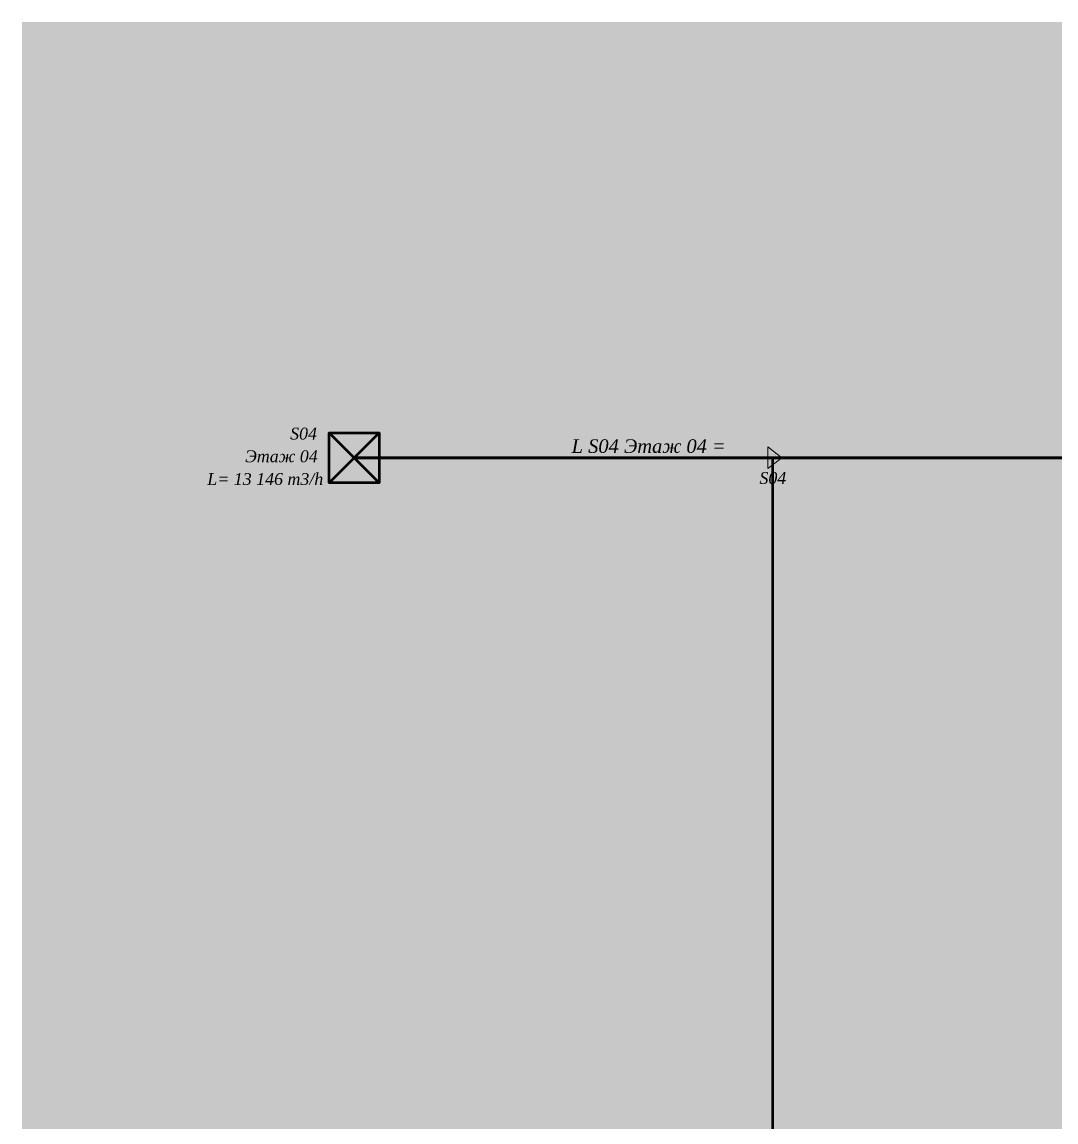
# Model space of a CAD drawing. Header units: inches. Extents: x 2.1 to 38.5, y 13.5 to 49.9.
# Drawn here: x 2.08 to 10.7, y 40.74 to 49.92 of the extents above; entities that cross this region are included whole.
import ezdxf

# ---------------------------------------------------------------- set-up
doc = ezdxf.new("R2010")
doc.units = ezdxf.units.IN
doc.header["$MEASUREMENT"] = 0
doc.layers.add('PDF _Геометрия', color=7, linetype='Continuous')
doc.layers.add('PDF _Текст', color=7, linetype='Continuous')
doc.layers.add('PDF _Сплошная заливка', color=7, linetype='Continuous', true_color=0x00008b)
doc.styles.add('PDF Times New Roman Italic', font='timesi.ttf')

msp = doc.modelspace()

# ---------------------------------------------------------------- hatches: boundary and pattern name
at = {"layer": 'PDF _Сплошная заливка', "transparency": 33554559}
h = msp.add_hatch(color=256, dxfattribs=at)
h.paths.add_polyline_path([(5.0615, 46.0728), (4.6448, 46.4895)], flags=0)
h.paths.add_polyline_path([(5.0615, 46.4895), (4.6448, 46.0728)], flags=0)
h.paths.add_polyline_path([(5.0615, 46.0728), (4.6448, 46.0728), (4.6448, 46.4895), (5.0615, 46.4895)], flags=0)
h = msp.add_hatch(color=256, dxfattribs=at)
h.paths.add_polyline_path([(5.0615, 46.0728), (4.6448, 46.4895)], flags=0)
h.paths.add_polyline_path([(5.0615, 46.4895), (4.6448, 46.0728)], flags=0)
h.paths.add_polyline_path([(5.0615, 46.0728), (4.6448, 46.0728), (4.6448, 46.4895), (5.0615, 46.4895)], flags=0)
h = msp.add_hatch(color=256, dxfattribs=at)
h.paths.add_polyline_path([(5.0615, 46.0728), (4.6448, 46.4895)], flags=0)
h.paths.add_polyline_path([(5.0615, 46.4895), (4.6448, 46.0728)], flags=0)
h.paths.add_polyline_path([(5.0615, 46.0728), (4.6448, 46.0728), (4.6448, 46.4895), (5.0615, 46.4895)], flags=0)
h = msp.add_hatch(color=256, dxfattribs=at)
h.paths.add_polyline_path([(5.0615, 46.0728), (4.6448, 46.4895)], flags=0)
h.paths.add_polyline_path([(5.0615, 46.4895), (4.6448, 46.0728)], flags=0)
h.paths.add_polyline_path([(5.0615, 46.0728), (4.6448, 46.0728), (4.6448, 46.4895), (5.0615, 46.4895)], flags=0)
h = msp.add_hatch(color=256, dxfattribs=at)
h.paths.add_polyline_path([(5.0615, 46.0728), (4.6448, 46.4895)], flags=0)
h.paths.add_polyline_path([(5.0615, 46.4895), (4.6448, 46.0728)], flags=0)
h.paths.add_polyline_path([(5.0615, 46.0728), (4.6448, 46.0728), (4.6448, 46.4895), (5.0615, 46.4895)], flags=0)
h = msp.add_hatch(color=256, dxfattribs=at)
h.paths.add_polyline_path([(5.0615, 46.0728), (4.6448, 46.4895)], flags=0)
h.paths.add_polyline_path([(5.0615, 46.4895), (4.6448, 46.0728)], flags=0)
h.paths.add_polyline_path([(5.0615, 46.0728), (4.6448, 46.0728), (4.6448, 46.4895), (5.0615, 46.4895)], flags=0)
h = msp.add_hatch(color=256, dxfattribs=at)
h.paths.add_polyline_path([(5.0615, 46.0728), (4.6448, 46.4895)], flags=0)
h.paths.add_polyline_path([(5.0615, 46.4895), (4.6448, 46.0728)], flags=0)
h.paths.add_polyline_path([(5.0615, 46.0728), (4.6448, 46.0728), (4.6448, 46.4895), (5.0615, 46.4895)], flags=0)
h = msp.add_hatch(color=256, dxfattribs=at)
h.paths.add_polyline_path([(5.0615, 46.0728), (4.6448, 46.4895)], flags=0)
h.paths.add_polyline_path([(5.0615, 46.4895), (4.6448, 46.0728)], flags=0)
h.paths.add_polyline_path([(5.0615, 46.0728), (4.6448, 46.0728), (4.6448, 46.4895), (5.0615, 46.4895)], flags=0)
h = msp.add_hatch(color=256, dxfattribs=at)
h.paths.add_polyline_path([(5.0615, 46.0728), (4.6448, 46.4895)], flags=0)
h.paths.add_polyline_path([(5.0615, 46.4895), (4.6448, 46.0728)], flags=0)
h.paths.add_polyline_path([(5.0615, 46.0728), (4.6448, 46.0728), (4.6448, 46.4895), (5.0615, 46.4895)], flags=0)
h = msp.add_hatch(color=256, dxfattribs=at)
h.paths.add_polyline_path([(5.0615, 46.0728), (4.6448, 46.4895)], flags=0)
h.paths.add_polyline_path([(5.0615, 46.4895), (4.6448, 46.0728)], flags=0)
h.paths.add_polyline_path([(5.0615, 46.0728), (4.6448, 46.0728), (4.6448, 46.4895), (5.0615, 46.4895)], flags=0)
h = msp.add_hatch(color=256, dxfattribs=at)
h.paths.add_polyline_path([(4.882, 46.2692, 0.099456), (4.8844, 46.2811)], flags=0)
h.paths.add_polyline_path([(4.8752, 46.259, 0.099456), (4.882, 46.2692)], flags=0)
h.paths.add_polyline_path([(4.8651, 46.2523, 0.099456), (4.8752, 46.259)], flags=0)
h.paths.add_polyline_path([(4.8531, 46.2499, 0.099456), (4.8651, 46.2523)], flags=0)
h.paths.add_polyline_path([(4.8412, 46.2523, 0.099456), (4.8531, 46.2499)], flags=0)
h.paths.add_polyline_path([(4.831, 46.259, 0.099456), (4.8412, 46.2523)], flags=0)
h.paths.add_polyline_path([(4.8243, 46.2692, 0.099456), (4.831, 46.259)], flags=0)
h.paths.add_polyline_path([(4.8219, 46.2811, 0.099456), (4.8243, 46.2692)], flags=0)
h.paths.add_polyline_path([(4.8243, 46.2931, 0.099456), (4.8219, 46.2811)], flags=0)
h.paths.add_polyline_path([(4.831, 46.3032, 0.099456), (4.8243, 46.2931)], flags=0)
h.paths.add_polyline_path([(4.8412, 46.31, 0.099456), (4.831, 46.3032)], flags=0)
h.paths.add_polyline_path([(4.8531, 46.3124, 0.099456), (4.8412, 46.31)], flags=0)
h.paths.add_polyline_path([(4.8651, 46.31, 0.099456), (4.8531, 46.3124)], flags=0)
h.paths.add_polyline_path([(4.8752, 46.3032, 0.099456), (4.8651, 46.31)], flags=0)
h.paths.add_polyline_path([(4.882, 46.2931, 0.099456), (4.8752, 46.3032)], flags=0)
h.paths.add_polyline_path([(4.8844, 46.2811, 0.099456), (4.882, 46.2931)], flags=0)
h = msp.add_hatch(color=256, dxfattribs=at)
h.paths.add_polyline_path([(4.882, 46.2692, 0.099456), (4.8844, 46.2811)], flags=0)
h.paths.add_polyline_path([(4.8752, 46.259, 0.099456), (4.882, 46.2692)], flags=0)
h.paths.add_polyline_path([(4.8651, 46.2523, 0.099456), (4.8752, 46.259)], flags=0)
h.paths.add_polyline_path([(4.8531, 46.2499, 0.099456), (4.8651, 46.2523)], flags=0)
h.paths.add_polyline_path([(4.8412, 46.2523, 0.099456), (4.8531, 46.2499)], flags=0)
h.paths.add_polyline_path([(4.831, 46.259, 0.099456), (4.8412, 46.2523)], flags=0)
h.paths.add_polyline_path([(4.8243, 46.2692, 0.099456), (4.831, 46.259)], flags=0)
h.paths.add_polyline_path([(4.8219, 46.2811, 0.099456), (4.8243, 46.2692)], flags=0)
h.paths.add_polyline_path([(4.8243, 46.2931, 0.099456), (4.8219, 46.2811)], flags=0)
h.paths.add_polyline_path([(4.831, 46.3032, 0.099456), (4.8243, 46.2931)], flags=0)
h.paths.add_polyline_path([(4.8412, 46.31, 0.099456), (4.831, 46.3032)], flags=0)
h.paths.add_polyline_path([(4.8531, 46.3124, 0.099456), (4.8412, 46.31)], flags=0)
h.paths.add_polyline_path([(4.8651, 46.31, 0.099456), (4.8531, 46.3124)], flags=0)
h.paths.add_polyline_path([(4.8752, 46.3032, 0.099456), (4.8651, 46.31)], flags=0)
h.paths.add_polyline_path([(4.882, 46.2931, 0.099456), (4.8752, 46.3032)], flags=0)
h.paths.add_polyline_path([(4.8844, 46.2811, 0.099456), (4.882, 46.2931)], flags=0)
h = msp.add_hatch(color=256, dxfattribs=at)
h.paths.add_polyline_path([(4.882, 46.2692, 0.099456), (4.8844, 46.2811)], flags=0)
h.paths.add_polyline_path([(4.8752, 46.259, 0.099456), (4.882, 46.2692)], flags=0)
h.paths.add_polyline_path([(4.8651, 46.2523, 0.099456), (4.8752, 46.259)], flags=0)
h.paths.add_polyline_path([(4.8531, 46.2499, 0.099456), (4.8651, 46.2523)], flags=0)
h.paths.add_polyline_path([(4.8412, 46.2523, 0.099456), (4.8531, 46.2499)], flags=0)
h.paths.add_polyline_path([(4.831, 46.259, 0.099456), (4.8412, 46.2523)], flags=0)
h.paths.add_polyline_path([(4.8243, 46.2692, 0.099456), (4.831, 46.259)], flags=0)
h.paths.add_polyline_path([(4.8219, 46.2811, 0.099456), (4.8243, 46.2692)], flags=0)
h.paths.add_polyline_path([(4.8243, 46.2931, 0.099456), (4.8219, 46.2811)], flags=0)
h.paths.add_polyline_path([(4.831, 46.3032, 0.099456), (4.8243, 46.2931)], flags=0)
h.paths.add_polyline_path([(4.8412, 46.31, 0.099456), (4.831, 46.3032)], flags=0)
h.paths.add_polyline_path([(4.8531, 46.3124, 0.099456), (4.8412, 46.31)], flags=0)
h.paths.add_polyline_path([(4.8651, 46.31, 0.099456), (4.8531, 46.3124)], flags=0)
h.paths.add_polyline_path([(4.8752, 46.3032, 0.099456), (4.8651, 46.31)], flags=0)
h.paths.add_polyline_path([(4.882, 46.2931, 0.099456), (4.8752, 46.3032)], flags=0)
h.paths.add_polyline_path([(4.8844, 46.2811, 0.099456), (4.882, 46.2931)], flags=0)
h = msp.add_hatch(color=256, dxfattribs=at)
h.paths.add_polyline_path([(4.882, 46.2692, 0.099456), (4.8844, 46.2811)], flags=0)
h.paths.add_polyline_path([(4.8752, 46.259, 0.099456), (4.882, 46.2692)], flags=0)
h.paths.add_polyline_path([(4.8651, 46.2523, 0.099456), (4.8752, 46.259)], flags=0)
h.paths.add_polyline_path([(4.8531, 46.2499, 0.099456), (4.8651, 46.2523)], flags=0)
h.paths.add_polyline_path([(4.8412, 46.2523, 0.099456), (4.8531, 46.2499)], flags=0)
h.paths.add_polyline_path([(4.831, 46.259, 0.099456), (4.8412, 46.2523)], flags=0)
h.paths.add_polyline_path([(4.8243, 46.2692, 0.099456), (4.831, 46.259)], flags=0)
h.paths.add_polyline_path([(4.8219, 46.2811, 0.099456), (4.8243, 46.2692)], flags=0)
h.paths.add_polyline_path([(4.8243, 46.2931, 0.099456), (4.8219, 46.2811)], flags=0)
h.paths.add_polyline_path([(4.831, 46.3032, 0.099456), (4.8243, 46.2931)], flags=0)
h.paths.add_polyline_path([(4.8412, 46.31, 0.099456), (4.831, 46.3032)], flags=0)
h.paths.add_polyline_path([(4.8531, 46.3124, 0.099456), (4.8412, 46.31)], flags=0)
h.paths.add_polyline_path([(4.8651, 46.31, 0.099456), (4.8531, 46.3124)], flags=0)
h.paths.add_polyline_path([(4.8752, 46.3032, 0.099456), (4.8651, 46.31)], flags=0)
h.paths.add_polyline_path([(4.882, 46.2931, 0.099456), (4.8752, 46.3032)], flags=0)
h.paths.add_polyline_path([(4.8844, 46.2811, 0.099456), (4.882, 46.2931)], flags=0)
h = msp.add_hatch(color=256, dxfattribs=at)
h.paths.add_polyline_path([(4.882, 46.2692, 0.099456), (4.8844, 46.2811)], flags=0)
h.paths.add_polyline_path([(4.8752, 46.259, 0.099456), (4.882, 46.2692)], flags=0)
h.paths.add_polyline_path([(4.8651, 46.2523, 0.099456), (4.8752, 46.259)], flags=0)
h.paths.add_polyline_path([(4.8531, 46.2499, 0.099456), (4.8651, 46.2523)], flags=0)
h.paths.add_polyline_path([(4.8412, 46.2523, 0.099456), (4.8531, 46.2499)], flags=0)
h.paths.add_polyline_path([(4.831, 46.259, 0.099456), (4.8412, 46.2523)], flags=0)
h.paths.add_polyline_path([(4.8243, 46.2692, 0.099456), (4.831, 46.259)], flags=0)
h.paths.add_polyline_path([(4.8219, 46.2811, 0.099456), (4.8243, 46.2692)], flags=0)
h.paths.add_polyline_path([(4.8243, 46.2931, 0.099456), (4.8219, 46.2811)], flags=0)
h.paths.add_polyline_path([(4.831, 46.3032, 0.099456), (4.8243, 46.2931)], flags=0)
h.paths.add_polyline_path([(4.8412, 46.31, 0.099456), (4.831, 46.3032)], flags=0)
h.paths.add_polyline_path([(4.8531, 46.3124, 0.099456), (4.8412, 46.31)], flags=0)
h.paths.add_polyline_path([(4.8651, 46.31, 0.099456), (4.8531, 46.3124)], flags=0)
h.paths.add_polyline_path([(4.8752, 46.3032, 0.099456), (4.8651, 46.31)], flags=0)
h.paths.add_polyline_path([(4.882, 46.2931, 0.099456), (4.8752, 46.3032)], flags=0)
h.paths.add_polyline_path([(4.8844, 46.2811, 0.099456), (4.882, 46.2931)], flags=0)
h = msp.add_hatch(color=256, dxfattribs=at)
h.paths.add_polyline_path([(4.882, 46.2692, 0.099456), (4.8844, 46.2811)], flags=0)
h.paths.add_polyline_path([(4.8752, 46.259, 0.099456), (4.882, 46.2692)], flags=0)
h.paths.add_polyline_path([(4.8651, 46.2523, 0.099456), (4.8752, 46.259)], flags=0)
h.paths.add_polyline_path([(4.8531, 46.2499, 0.099456), (4.8651, 46.2523)], flags=0)
h.paths.add_polyline_path([(4.8412, 46.2523, 0.099456), (4.8531, 46.2499)], flags=0)
h.paths.add_polyline_path([(4.831, 46.259, 0.099456), (4.8412, 46.2523)], flags=0)
h.paths.add_polyline_path([(4.8243, 46.2692, 0.099456), (4.831, 46.259)], flags=0)
h.paths.add_polyline_path([(4.8219, 46.2811, 0.099456), (4.8243, 46.2692)], flags=0)
h.paths.add_polyline_path([(4.8243, 46.2931, 0.099456), (4.8219, 46.2811)], flags=0)
h.paths.add_polyline_path([(4.831, 46.3032, 0.099456), (4.8243, 46.2931)], flags=0)
h.paths.add_polyline_path([(4.8412, 46.31, 0.099456), (4.831, 46.3032)], flags=0)
h.paths.add_polyline_path([(4.8531, 46.3124, 0.099456), (4.8412, 46.31)], flags=0)
h.paths.add_polyline_path([(4.8651, 46.31, 0.099456), (4.8531, 46.3124)], flags=0)
h.paths.add_polyline_path([(4.8752, 46.3032, 0.099456), (4.8651, 46.31)], flags=0)
h.paths.add_polyline_path([(4.882, 46.2931, 0.099456), (4.8752, 46.3032)], flags=0)
h.paths.add_polyline_path([(4.8844, 46.2811, 0.099456), (4.882, 46.2931)], flags=0)
h = msp.add_hatch(color=256, dxfattribs=at)
h.paths.add_polyline_path([(4.882, 46.2692, 0.099456), (4.8844, 46.2811)], flags=0)
h.paths.add_polyline_path([(4.8752, 46.259, 0.099456), (4.882, 46.2692)], flags=0)
h.paths.add_polyline_path([(4.8651, 46.2523, 0.099456), (4.8752, 46.259)], flags=0)
h.paths.add_polyline_path([(4.8531, 46.2499, 0.099456), (4.8651, 46.2523)], flags=0)
h.paths.add_polyline_path([(4.8412, 46.2523, 0.099456), (4.8531, 46.2499)], flags=0)
h.paths.add_polyline_path([(4.831, 46.259, 0.099456), (4.8412, 46.2523)], flags=0)
h.paths.add_polyline_path([(4.8243, 46.2692, 0.099456), (4.831, 46.259)], flags=0)
h.paths.add_polyline_path([(4.8219, 46.2811, 0.099456), (4.8243, 46.2692)], flags=0)
h.paths.add_polyline_path([(4.8243, 46.2931, 0.099456), (4.8219, 46.2811)], flags=0)
h.paths.add_polyline_path([(4.831, 46.3032, 0.099456), (4.8243, 46.2931)], flags=0)
h.paths.add_polyline_path([(4.8412, 46.31, 0.099456), (4.831, 46.3032)], flags=0)
h.paths.add_polyline_path([(4.8531, 46.3124, 0.099456), (4.8412, 46.31)], flags=0)
h.paths.add_polyline_path([(4.8651, 46.31, 0.099456), (4.8531, 46.3124)], flags=0)
h.paths.add_polyline_path([(4.8752, 46.3032, 0.099456), (4.8651, 46.31)], flags=0)
h.paths.add_polyline_path([(4.882, 46.2931, 0.099456), (4.8752, 46.3032)], flags=0)
h.paths.add_polyline_path([(4.8844, 46.2811, 0.099456), (4.882, 46.2931)], flags=0)
h = msp.add_hatch(color=256, dxfattribs=at)
h.paths.add_polyline_path([(4.882, 46.2692, 0.099456), (4.8844, 46.2811)], flags=0)
h.paths.add_polyline_path([(4.8752, 46.259, 0.099456), (4.882, 46.2692)], flags=0)
h.paths.add_polyline_path([(4.8651, 46.2523, 0.099456), (4.8752, 46.259)], flags=0)
h.paths.add_polyline_path([(4.8531, 46.2499, 0.099456), (4.8651, 46.2523)], flags=0)
h.paths.add_polyline_path([(4.8412, 46.2523, 0.099456), (4.8531, 46.2499)], flags=0)
h.paths.add_polyline_path([(4.831, 46.259, 0.099456), (4.8412, 46.2523)], flags=0)
h.paths.add_polyline_path([(4.8243, 46.2692, 0.099456), (4.831, 46.259)], flags=0)
h.paths.add_polyline_path([(4.8219, 46.2811, 0.099456), (4.8243, 46.2692)], flags=0)
h.paths.add_polyline_path([(4.8243, 46.2931, 0.099456), (4.8219, 46.2811)], flags=0)
h.paths.add_polyline_path([(4.831, 46.3032, 0.099456), (4.8243, 46.2931)], flags=0)
h.paths.add_polyline_path([(4.8412, 46.31, 0.099456), (4.831, 46.3032)], flags=0)
h.paths.add_polyline_path([(4.8531, 46.3124, 0.099456), (4.8412, 46.31)], flags=0)
h.paths.add_polyline_path([(4.8651, 46.31, 0.099456), (4.8531, 46.3124)], flags=0)
h.paths.add_polyline_path([(4.8752, 46.3032, 0.099456), (4.8651, 46.31)], flags=0)
h.paths.add_polyline_path([(4.882, 46.2931, 0.099456), (4.8752, 46.3032)], flags=0)
h.paths.add_polyline_path([(4.8844, 46.2811, 0.099456), (4.882, 46.2931)], flags=0)
h = msp.add_hatch(color=256, dxfattribs=at)
h.paths.add_polyline_path([(4.882, 46.2692, 0.099456), (4.8844, 46.2811)], flags=0)
h.paths.add_polyline_path([(4.8752, 46.259, 0.099456), (4.882, 46.2692)], flags=0)
h.paths.add_polyline_path([(4.8651, 46.2523, 0.099456), (4.8752, 46.259)], flags=0)
h.paths.add_polyline_path([(4.8531, 46.2499, 0.099456), (4.8651, 46.2523)], flags=0)
h.paths.add_polyline_path([(4.8412, 46.2523, 0.099456), (4.8531, 46.2499)], flags=0)
h.paths.add_polyline_path([(4.831, 46.259, 0.099456), (4.8412, 46.2523)], flags=0)
h.paths.add_polyline_path([(4.8243, 46.2692, 0.099456), (4.831, 46.259)], flags=0)
h.paths.add_polyline_path([(4.8219, 46.2811, 0.099456), (4.8243, 46.2692)], flags=0)
h.paths.add_polyline_path([(4.8243, 46.2931, 0.099456), (4.8219, 46.2811)], flags=0)
h.paths.add_polyline_path([(4.831, 46.3032, 0.099456), (4.8243, 46.2931)], flags=0)
h.paths.add_polyline_path([(4.8412, 46.31, 0.099456), (4.831, 46.3032)], flags=0)
h.paths.add_polyline_path([(4.8531, 46.3124, 0.099456), (4.8412, 46.31)], flags=0)
h.paths.add_polyline_path([(4.8651, 46.31, 0.099456), (4.8531, 46.3124)], flags=0)
h.paths.add_polyline_path([(4.8752, 46.3032, 0.099456), (4.8651, 46.31)], flags=0)
h.paths.add_polyline_path([(4.882, 46.2931, 0.099456), (4.8752, 46.3032)], flags=0)
h.paths.add_polyline_path([(4.8844, 46.2811, 0.099456), (4.882, 46.2931)], flags=0)
h = msp.add_hatch(color=256, dxfattribs=at)
h.paths.add_polyline_path([(4.882, 46.2692, 0.099456), (4.8844, 46.2811)], flags=0)
h.paths.add_polyline_path([(4.8752, 46.259, 0.099456), (4.882, 46.2692)], flags=0)
h.paths.add_polyline_path([(4.8651, 46.2523, 0.099456), (4.8752, 46.259)], flags=0)
h.paths.add_polyline_path([(4.8531, 46.2499, 0.099456), (4.8651, 46.2523)], flags=0)
h.paths.add_polyline_path([(4.8412, 46.2523, 0.099456), (4.8531, 46.2499)], flags=0)
h.paths.add_polyline_path([(4.831, 46.259, 0.099456), (4.8412, 46.2523)], flags=0)
h.paths.add_polyline_path([(4.8243, 46.2692, 0.099456), (4.831, 46.259)], flags=0)
h.paths.add_polyline_path([(4.8219, 46.2811, 0.099456), (4.8243, 46.2692)], flags=0)
h.paths.add_polyline_path([(4.8243, 46.2931, 0.099456), (4.8219, 46.2811)], flags=0)
h.paths.add_polyline_path([(4.831, 46.3032, 0.099456), (4.8243, 46.2931)], flags=0)
h.paths.add_polyline_path([(4.8412, 46.31, 0.099456), (4.831, 46.3032)], flags=0)
h.paths.add_polyline_path([(4.8531, 46.3124, 0.099456), (4.8412, 46.31)], flags=0)
h.paths.add_polyline_path([(4.8651, 46.31, 0.099456), (4.8531, 46.3124)], flags=0)
h.paths.add_polyline_path([(4.8752, 46.3032, 0.099456), (4.8651, 46.31)], flags=0)
h.paths.add_polyline_path([(4.882, 46.2931, 0.099456), (4.8752, 46.3032)], flags=0)
h.paths.add_polyline_path([(4.8844, 46.2811, 0.099456), (4.882, 46.2931)], flags=0)
h = msp.add_hatch(color=256, dxfattribs=at)
h.paths.add_polyline_path([(8.37, 46.2692, 0.099456), (8.3724, 46.2811)], flags=0)
h.paths.add_polyline_path([(8.3632, 46.259, 0.099456), (8.37, 46.2692)], flags=0)
h.paths.add_polyline_path([(8.3531, 46.2523, 0.099456), (8.3632, 46.259)], flags=0)
h.paths.add_polyline_path([(8.3411, 46.2499, 0.099456), (8.3531, 46.2523)], flags=0)
h.paths.add_polyline_path([(8.3292, 46.2523, 0.099456), (8.3411, 46.2499)], flags=0)
h.paths.add_polyline_path([(8.319, 46.259, 0.099456), (8.3292, 46.2523)], flags=0)
h.paths.add_polyline_path([(8.3123, 46.2692, 0.099456), (8.319, 46.259)], flags=0)
h.paths.add_polyline_path([(8.3099, 46.2811, 0.099456), (8.3123, 46.2692)], flags=0)
h.paths.add_polyline_path([(8.3123, 46.2931, 0.099456), (8.3099, 46.2811)], flags=0)
h.paths.add_polyline_path([(8.319, 46.3032, 0.099456), (8.3123, 46.2931)], flags=0)
h.paths.add_polyline_path([(8.3292, 46.31, 0.099456), (8.319, 46.3032)], flags=0)
h.paths.add_polyline_path([(8.3411, 46.3124, 0.099456), (8.3292, 46.31)], flags=0)
h.paths.add_polyline_path([(8.3531, 46.31, 0.099456), (8.3411, 46.3124)], flags=0)
h.paths.add_polyline_path([(8.3632, 46.3032, 0.099456), (8.3531, 46.31)], flags=0)
h.paths.add_polyline_path([(8.37, 46.2931, 0.099456), (8.3632, 46.3032)], flags=0)
h.paths.add_polyline_path([(8.3724, 46.2811, 0.099456), (8.37, 46.2931)], flags=0)
h = msp.add_hatch(color=256, dxfattribs=at)
h.paths.add_polyline_path([(8.37, 46.2692, 0.099456), (8.3724, 46.2811)], flags=0)
h.paths.add_polyline_path([(8.3632, 46.259, 0.099456), (8.37, 46.2692)], flags=0)
h.paths.add_polyline_path([(8.3531, 46.2523, 0.099456), (8.3632, 46.259)], flags=0)
h.paths.add_polyline_path([(8.3411, 46.2499, 0.099456), (8.3531, 46.2523)], flags=0)
h.paths.add_polyline_path([(8.3292, 46.2523, 0.099456), (8.3411, 46.2499)], flags=0)
h.paths.add_polyline_path([(8.319, 46.259, 0.099456), (8.3292, 46.2523)], flags=0)
h.paths.add_polyline_path([(8.3123, 46.2692, 0.099456), (8.319, 46.259)], flags=0)
h.paths.add_polyline_path([(8.3099, 46.2811, 0.099456), (8.3123, 46.2692)], flags=0)
h.paths.add_polyline_path([(8.3123, 46.2931, 0.099456), (8.3099, 46.2811)], flags=0)
h.paths.add_polyline_path([(8.319, 46.3032, 0.099456), (8.3123, 46.2931)], flags=0)
h.paths.add_polyline_path([(8.3292, 46.31, 0.099456), (8.319, 46.3032)], flags=0)
h.paths.add_polyline_path([(8.3411, 46.3124, 0.099456), (8.3292, 46.31)], flags=0)
h.paths.add_polyline_path([(8.3531, 46.31, 0.099456), (8.3411, 46.3124)], flags=0)
h.paths.add_polyline_path([(8.3632, 46.3032, 0.099456), (8.3531, 46.31)], flags=0)
h.paths.add_polyline_path([(8.37, 46.2931, 0.099456), (8.3632, 46.3032)], flags=0)
h.paths.add_polyline_path([(8.3724, 46.2811, 0.099456), (8.37, 46.2931)], flags=0)
h = msp.add_hatch(color=256, dxfattribs=at)
h.paths.add_polyline_path([(8.37, 46.2692, 0.099456), (8.3724, 46.2811)], flags=0)
h.paths.add_polyline_path([(8.3632, 46.259, 0.099456), (8.37, 46.2692)], flags=0)
h.paths.add_polyline_path([(8.3531, 46.2523, 0.099456), (8.3632, 46.259)], flags=0)
h.paths.add_polyline_path([(8.3411, 46.2499, 0.099456), (8.3531, 46.2523)], flags=0)
h.paths.add_polyline_path([(8.3292, 46.2523, 0.099456), (8.3411, 46.2499)], flags=0)
h.paths.add_polyline_path([(8.319, 46.259, 0.099456), (8.3292, 46.2523)], flags=0)
h.paths.add_polyline_path([(8.3123, 46.2692, 0.099456), (8.319, 46.259)], flags=0)
h.paths.add_polyline_path([(8.3099, 46.2811, 0.099456), (8.3123, 46.2692)], flags=0)
h.paths.add_polyline_path([(8.3123, 46.2931, 0.099456), (8.3099, 46.2811)], flags=0)
h.paths.add_polyline_path([(8.319, 46.3032, 0.099456), (8.3123, 46.2931)], flags=0)
h.paths.add_polyline_path([(8.3292, 46.31, 0.099456), (8.319, 46.3032)], flags=0)
h.paths.add_polyline_path([(8.3411, 46.3124, 0.099456), (8.3292, 46.31)], flags=0)
h.paths.add_polyline_path([(8.3531, 46.31, 0.099456), (8.3411, 46.3124)], flags=0)
h.paths.add_polyline_path([(8.3632, 46.3032, 0.099456), (8.3531, 46.31)], flags=0)
h.paths.add_polyline_path([(8.37, 46.2931, 0.099456), (8.3632, 46.3032)], flags=0)
h.paths.add_polyline_path([(8.3724, 46.2811, 0.099456), (8.37, 46.2931)], flags=0)
h = msp.add_hatch(color=256, dxfattribs=at)
h.paths.add_polyline_path([(8.37, 46.2692, 0.099456), (8.3724, 46.2811)], flags=0)
h.paths.add_polyline_path([(8.3632, 46.259, 0.099456), (8.37, 46.2692)], flags=0)
h.paths.add_polyline_path([(8.3531, 46.2523, 0.099456), (8.3632, 46.259)], flags=0)
h.paths.add_polyline_path([(8.3411, 46.2499, 0.099456), (8.3531, 46.2523)], flags=0)
h.paths.add_polyline_path([(8.3292, 46.2523, 0.099456), (8.3411, 46.2499)], flags=0)
h.paths.add_polyline_path([(8.319, 46.259, 0.099456), (8.3292, 46.2523)], flags=0)
h.paths.add_polyline_path([(8.3123, 46.2692, 0.099456), (8.319, 46.259)], flags=0)
h.paths.add_polyline_path([(8.3099, 46.2811, 0.099456), (8.3123, 46.2692)], flags=0)
h.paths.add_polyline_path([(8.3123, 46.2931, 0.099456), (8.3099, 46.2811)], flags=0)
h.paths.add_polyline_path([(8.319, 46.3032, 0.099456), (8.3123, 46.2931)], flags=0)
h.paths.add_polyline_path([(8.3292, 46.31, 0.099456), (8.319, 46.3032)], flags=0)
h.paths.add_polyline_path([(8.3411, 46.3124, 0.099456), (8.3292, 46.31)], flags=0)
h.paths.add_polyline_path([(8.3531, 46.31, 0.099456), (8.3411, 46.3124)], flags=0)
h.paths.add_polyline_path([(8.3632, 46.3032, 0.099456), (8.3531, 46.31)], flags=0)
h.paths.add_polyline_path([(8.37, 46.2931, 0.099456), (8.3632, 46.3032)], flags=0)
h.paths.add_polyline_path([(8.3724, 46.2811, 0.099456), (8.37, 46.2931)], flags=0)
h = msp.add_hatch(color=256, dxfattribs=at)
h.paths.add_polyline_path([(8.37, 46.2692, 0.099456), (8.3724, 46.2811)], flags=0)
h.paths.add_polyline_path([(8.3632, 46.259, 0.099456), (8.37, 46.2692)], flags=0)
h.paths.add_polyline_path([(8.3531, 46.2523, 0.099456), (8.3632, 46.259)], flags=0)
h.paths.add_polyline_path([(8.3411, 46.2499, 0.099456), (8.3531, 46.2523)], flags=0)
h.paths.add_polyline_path([(8.3292, 46.2523, 0.099456), (8.3411, 46.2499)], flags=0)
h.paths.add_polyline_path([(8.319, 46.259, 0.099456), (8.3292, 46.2523)], flags=0)
h.paths.add_polyline_path([(8.3123, 46.2692, 0.099456), (8.319, 46.259)], flags=0)
h.paths.add_polyline_path([(8.3099, 46.2811, 0.099456), (8.3123, 46.2692)], flags=0)
h.paths.add_polyline_path([(8.3123, 46.2931, 0.099456), (8.3099, 46.2811)], flags=0)
h.paths.add_polyline_path([(8.319, 46.3032, 0.099456), (8.3123, 46.2931)], flags=0)
h.paths.add_polyline_path([(8.3292, 46.31, 0.099456), (8.319, 46.3032)], flags=0)
h.paths.add_polyline_path([(8.3411, 46.3124, 0.099456), (8.3292, 46.31)], flags=0)
h.paths.add_polyline_path([(8.3531, 46.31, 0.099456), (8.3411, 46.3124)], flags=0)
h.paths.add_polyline_path([(8.3632, 46.3032, 0.099456), (8.3531, 46.31)], flags=0)
h.paths.add_polyline_path([(8.37, 46.2931, 0.099456), (8.3632, 46.3032)], flags=0)
h.paths.add_polyline_path([(8.3724, 46.2811, 0.099456), (8.37, 46.2931)], flags=0)
h = msp.add_hatch(color=256, dxfattribs=at)
h.paths.add_polyline_path([(8.37, 46.2692, 0.099456), (8.3724, 46.2811)], flags=0)
h.paths.add_polyline_path([(8.3632, 46.259, 0.099456), (8.37, 46.2692)], flags=0)
h.paths.add_polyline_path([(8.3531, 46.2523, 0.099456), (8.3632, 46.259)], flags=0)
h.paths.add_polyline_path([(8.3411, 46.2499, 0.099456), (8.3531, 46.2523)], flags=0)
h.paths.add_polyline_path([(8.3292, 46.2523, 0.099456), (8.3411, 46.2499)], flags=0)
h.paths.add_polyline_path([(8.319, 46.259, 0.099456), (8.3292, 46.2523)], flags=0)
h.paths.add_polyline_path([(8.3123, 46.2692, 0.099456), (8.319, 46.259)], flags=0)
h.paths.add_polyline_path([(8.3099, 46.2811, 0.099456), (8.3123, 46.2692)], flags=0)
h.paths.add_polyline_path([(8.3123, 46.2931, 0.099456), (8.3099, 46.2811)], flags=0)
h.paths.add_polyline_path([(8.319, 46.3032, 0.099456), (8.3123, 46.2931)], flags=0)
h.paths.add_polyline_path([(8.3292, 46.31, 0.099456), (8.319, 46.3032)], flags=0)
h.paths.add_polyline_path([(8.3411, 46.3124, 0.099456), (8.3292, 46.31)], flags=0)
h.paths.add_polyline_path([(8.3531, 46.31, 0.099456), (8.3411, 46.3124)], flags=0)
h.paths.add_polyline_path([(8.3632, 46.3032, 0.099456), (8.3531, 46.31)], flags=0)
h.paths.add_polyline_path([(8.37, 46.2931, 0.099456), (8.3632, 46.3032)], flags=0)
h.paths.add_polyline_path([(8.3724, 46.2811, 0.099456), (8.37, 46.2931)], flags=0)
h = msp.add_hatch(color=256, dxfattribs=at)
h.paths.add_polyline_path([(8.37, 46.2692, 0.099456), (8.3724, 46.2811)], flags=0)
h.paths.add_polyline_path([(8.3632, 46.259, 0.099456), (8.37, 46.2692)], flags=0)
h.paths.add_polyline_path([(8.3531, 46.2523, 0.099456), (8.3632, 46.259)], flags=0)
h.paths.add_polyline_path([(8.3411, 46.2499, 0.099456), (8.3531, 46.2523)], flags=0)
h.paths.add_polyline_path([(8.3292, 46.2523, 0.099456), (8.3411, 46.2499)], flags=0)
h.paths.add_polyline_path([(8.319, 46.259, 0.099456), (8.3292, 46.2523)], flags=0)
h.paths.add_polyline_path([(8.3123, 46.2692, 0.099456), (8.319, 46.259)], flags=0)
h.paths.add_polyline_path([(8.3099, 46.2811, 0.099456), (8.3123, 46.2692)], flags=0)
h.paths.add_polyline_path([(8.3123, 46.2931, 0.099456), (8.3099, 46.2811)], flags=0)
h.paths.add_polyline_path([(8.319, 46.3032, 0.099456), (8.3123, 46.2931)], flags=0)
h.paths.add_polyline_path([(8.3292, 46.31, 0.099456), (8.319, 46.3032)], flags=0)
h.paths.add_polyline_path([(8.3411, 46.3124, 0.099456), (8.3292, 46.31)], flags=0)
h.paths.add_polyline_path([(8.3531, 46.31, 0.099456), (8.3411, 46.3124)], flags=0)
h.paths.add_polyline_path([(8.3632, 46.3032, 0.099456), (8.3531, 46.31)], flags=0)
h.paths.add_polyline_path([(8.37, 46.2931, 0.099456), (8.3632, 46.3032)], flags=0)
h.paths.add_polyline_path([(8.3724, 46.2811, 0.099456), (8.37, 46.2931)], flags=0)
h = msp.add_hatch(color=256, dxfattribs=at)
h.paths.add_polyline_path([(8.37, 46.2692, 0.099456), (8.3724, 46.2811)], flags=0)
h.paths.add_polyline_path([(8.3632, 46.259, 0.099456), (8.37, 46.2692)], flags=0)
h.paths.add_polyline_path([(8.3531, 46.2523, 0.099456), (8.3632, 46.259)], flags=0)
h.paths.add_polyline_path([(8.3411, 46.2499, 0.099456), (8.3531, 46.2523)], flags=0)
h.paths.add_polyline_path([(8.3292, 46.2523, 0.099456), (8.3411, 46.2499)], flags=0)
h.paths.add_polyline_path([(8.319, 46.259, 0.099456), (8.3292, 46.2523)], flags=0)
h.paths.add_polyline_path([(8.3123, 46.2692, 0.099456), (8.319, 46.259)], flags=0)
h.paths.add_polyline_path([(8.3099, 46.2811, 0.099456), (8.3123, 46.2692)], flags=0)
h.paths.add_polyline_path([(8.3123, 46.2931, 0.099456), (8.3099, 46.2811)], flags=0)
h.paths.add_polyline_path([(8.319, 46.3032, 0.099456), (8.3123, 46.2931)], flags=0)
h.paths.add_polyline_path([(8.3292, 46.31, 0.099456), (8.319, 46.3032)], flags=0)
h.paths.add_polyline_path([(8.3411, 46.3124, 0.099456), (8.3292, 46.31)], flags=0)
h.paths.add_polyline_path([(8.3531, 46.31, 0.099456), (8.3411, 46.3124)], flags=0)
h.paths.add_polyline_path([(8.3632, 46.3032, 0.099456), (8.3531, 46.31)], flags=0)
h.paths.add_polyline_path([(8.37, 46.2931, 0.099456), (8.3632, 46.3032)], flags=0)
h.paths.add_polyline_path([(8.3724, 46.2811, 0.099456), (8.37, 46.2931)], flags=0)
h = msp.add_hatch(color=256, dxfattribs=at)
h.paths.add_polyline_path([(8.37, 46.2692, 0.099456), (8.3724, 46.2811)], flags=0)
h.paths.add_polyline_path([(8.3632, 46.259, 0.099456), (8.37, 46.2692)], flags=0)
h.paths.add_polyline_path([(8.3531, 46.2523, 0.099456), (8.3632, 46.259)], flags=0)
h.paths.add_polyline_path([(8.3411, 46.2499, 0.099456), (8.3531, 46.2523)], flags=0)
h.paths.add_polyline_path([(8.3292, 46.2523, 0.099456), (8.3411, 46.2499)], flags=0)
h.paths.add_polyline_path([(8.319, 46.259, 0.099456), (8.3292, 46.2523)], flags=0)
h.paths.add_polyline_path([(8.3123, 46.2692, 0.099456), (8.319, 46.259)], flags=0)
h.paths.add_polyline_path([(8.3099, 46.2811, 0.099456), (8.3123, 46.2692)], flags=0)
h.paths.add_polyline_path([(8.3123, 46.2931, 0.099456), (8.3099, 46.2811)], flags=0)
h.paths.add_polyline_path([(8.319, 46.3032, 0.099456), (8.3123, 46.2931)], flags=0)
h.paths.add_polyline_path([(8.3292, 46.31, 0.099456), (8.319, 46.3032)], flags=0)
h.paths.add_polyline_path([(8.3411, 46.3124, 0.099456), (8.3292, 46.31)], flags=0)
h.paths.add_polyline_path([(8.3531, 46.31, 0.099456), (8.3411, 46.3124)], flags=0)
h.paths.add_polyline_path([(8.3632, 46.3032, 0.099456), (8.3531, 46.31)], flags=0)
h.paths.add_polyline_path([(8.37, 46.2931, 0.099456), (8.3632, 46.3032)], flags=0)
h.paths.add_polyline_path([(8.3724, 46.2811, 0.099456), (8.37, 46.2931)], flags=0)
h = msp.add_hatch(color=256, dxfattribs=at)
h.paths.add_polyline_path([(8.37, 46.2692, 0.099456), (8.3724, 46.2811)], flags=0)
h.paths.add_polyline_path([(8.3632, 46.259, 0.099456), (8.37, 46.2692)], flags=0)
h.paths.add_polyline_path([(8.3531, 46.2523, 0.099456), (8.3632, 46.259)], flags=0)
h.paths.add_polyline_path([(8.3411, 46.2499, 0.099456), (8.3531, 46.2523)], flags=0)
h.paths.add_polyline_path([(8.3292, 46.2523, 0.099456), (8.3411, 46.2499)], flags=0)
h.paths.add_polyline_path([(8.319, 46.259, 0.099456), (8.3292, 46.2523)], flags=0)
h.paths.add_polyline_path([(8.3123, 46.2692, 0.099456), (8.319, 46.259)], flags=0)
h.paths.add_polyline_path([(8.3099, 46.2811, 0.099456), (8.3123, 46.2692)], flags=0)
h.paths.add_polyline_path([(8.3123, 46.2931, 0.099456), (8.3099, 46.2811)], flags=0)
h.paths.add_polyline_path([(8.319, 46.3032, 0.099456), (8.3123, 46.2931)], flags=0)
h.paths.add_polyline_path([(8.3292, 46.31, 0.099456), (8.319, 46.3032)], flags=0)
h.paths.add_polyline_path([(8.3411, 46.3124, 0.099456), (8.3292, 46.31)], flags=0)
h.paths.add_polyline_path([(8.3531, 46.31, 0.099456), (8.3411, 46.3124)], flags=0)
h.paths.add_polyline_path([(8.3632, 46.3032, 0.099456), (8.3531, 46.31)], flags=0)
h.paths.add_polyline_path([(8.37, 46.2931, 0.099456), (8.3632, 46.3032)], flags=0)
h.paths.add_polyline_path([(8.3724, 46.2811, 0.099456), (8.37, 46.2931)], flags=0)
h = msp.add_hatch(color=256, dxfattribs=at)
h.paths.add_polyline_path([(8.37, 46.2692, 0.099456), (8.3724, 46.2811)], flags=0)
h.paths.add_polyline_path([(8.3632, 46.259, 0.099456), (8.37, 46.2692)], flags=0)
h.paths.add_polyline_path([(8.3531, 46.2523, 0.099456), (8.3632, 46.259)], flags=0)
h.paths.add_polyline_path([(8.3411, 46.2499, 0.099456), (8.3531, 46.2523)], flags=0)
h.paths.add_polyline_path([(8.3292, 46.2523, 0.099456), (8.3411, 46.2499)], flags=0)
h.paths.add_polyline_path([(8.319, 46.259, 0.099456), (8.3292, 46.2523)], flags=0)
h.paths.add_polyline_path([(8.3123, 46.2692, 0.099456), (8.319, 46.259)], flags=0)
h.paths.add_polyline_path([(8.3099, 46.2811, 0.099456), (8.3123, 46.2692)], flags=0)
h.paths.add_polyline_path([(8.3123, 46.2931, 0.099456), (8.3099, 46.2811)], flags=0)
h.paths.add_polyline_path([(8.319, 46.3032, 0.099456), (8.3123, 46.2931)], flags=0)
h.paths.add_polyline_path([(8.3292, 46.31, 0.099456), (8.319, 46.3032)], flags=0)
h.paths.add_polyline_path([(8.3411, 46.3124, 0.099456), (8.3292, 46.31)], flags=0)
h.paths.add_polyline_path([(8.3531, 46.31, 0.099456), (8.3411, 46.3124)], flags=0)
h.paths.add_polyline_path([(8.3632, 46.3032, 0.099456), (8.3531, 46.31)], flags=0)
h.paths.add_polyline_path([(8.37, 46.2931, 0.099456), (8.3632, 46.3032)], flags=0)
h.paths.add_polyline_path([(8.3724, 46.2811, 0.099456), (8.37, 46.2931)], flags=0)

# ---------------------------------------------------------------- linework, layer by layer
at = {"layer": 'PDF _Геометрия', "lineweight": 53}
for points in [[(4.6448, 46.4895), (5.0615, 46.0728)], [(4.6448, 46.0728), (5.0615, 46.4895)], [(5.0615, 46.0728), (4.6448, 46.0728), (4.6448, 46.4895), (5.0615, 46.4895)], [(5.0615, 46.0728), (4.6448, 46.0728), (4.6448, 46.4895), (5.0615, 46.4895)], [(4.6448, 46.4895), (5.0615, 46.0728)], [(4.6448, 46.0728), (5.0615, 46.4895)], [(5.0615, 46.0728), (4.6448, 46.0728), (4.6448, 46.4895), (5.0615, 46.4895)], [(5.0615, 46.0728), (4.6448, 46.0728), (4.6448, 46.4895), (5.0615, 46.4895)], [(5.0615, 46.0728), (4.6448, 46.0728), (4.6448, 46.4895), (5.0615, 46.4895)], [(5.0615, 46.0728), (4.6448, 46.0728), (4.6448, 46.4895), (5.0615, 46.4895)], [(5.0615, 46.0728), (4.6448, 46.0728), (4.6448, 46.4895), (5.0615, 46.4895)], [(5.0615, 46.0728), (4.6448, 46.0728), (4.6448, 46.4895), (5.0615, 46.4895)], [(5.0615, 46.0728), (4.6448, 46.0728), (4.6448, 46.4895), (5.0615, 46.4895)], [(5.0615, 46.0728), (4.6448, 46.0728), (4.6448, 46.4895), (5.0615, 46.4895)]]:
    msp.add_lwpolyline(points, close=True, dxfattribs=at)
for points in [[(5.0615, 46.0728), (4.6448, 46.4895)], [(5.0615, 46.4895), (4.6448, 46.0728)], [(5.0615, 46.0728), (4.6448, 46.4895)], [(5.0615, 46.4895), (4.6448, 46.0728)], [(5.0615, 46.0728), (4.6448, 46.4895)], [(5.0615, 46.4895), (4.6448, 46.0728)], [(5.0615, 46.0728), (4.6448, 46.4895)], [(5.0615, 46.4895), (4.6448, 46.0728)], [(5.0615, 46.0728), (4.6448, 46.4895)], [(5.0615, 46.4895), (4.6448, 46.0728)], [(5.0615, 46.0728), (4.6448, 46.4895)], [(5.0615, 46.4895), (4.6448, 46.0728)]]:
    msp.add_lwpolyline(points, dxfattribs=at)
at = {"layer": 'PDF _Геометрия', "color": 250, "lineweight": 15, "true_color": 0x444444}
msp.add_lwpolyline([(8.3021, 46.3714), (8.3021, 46.1909), (8.4193, 46.2811)], close=True, dxfattribs=at)
msp.add_lwpolyline([(8.3021, 46.3714), (8.3021, 46.1909), (8.4193, 46.2811)], close=True, dxfattribs=at)
msp.add_lwpolyline([(8.3021, 46.3714), (8.3021, 46.1909), (8.4193, 46.2811)], close=True, dxfattribs=at)
msp.add_lwpolyline([(8.3021, 46.3714), (8.3021, 46.1909), (8.4193, 46.2811)], close=True, dxfattribs=at)
msp.add_lwpolyline([(8.3021, 46.3714), (8.3021, 46.1909), (8.4193, 46.2811)], close=True, dxfattribs=at)
msp.add_lwpolyline([(8.3021, 46.3714), (8.3021, 46.1909), (8.4193, 46.2811)], close=True, dxfattribs=at)
msp.add_lwpolyline([(8.3021, 46.3714), (8.3021, 46.1909), (8.4193, 46.2811)], close=True, dxfattribs=at)
msp.add_lwpolyline([(8.3021, 46.3714), (8.3021, 46.1909), (8.4193, 46.2811)], close=True, dxfattribs=at)
msp.add_lwpolyline([(8.3021, 46.3714), (8.3021, 46.1909), (8.4193, 46.2811)], close=True, dxfattribs=at)
msp.add_lwpolyline([(8.3021, 46.3714), (8.3021, 46.1909), (8.4193, 46.2811)], close=True, dxfattribs=at)
at = {"layer": 'PDF _Геометрия', "color": 176, "lineweight": 53, "true_color": 0x00008b}
for points in [[(11.7419, 43.4908), (11.7419, 46.2811), (8.3411, 46.2811), (4.8531, 46.2811), (8.3411, 46.2811), (4.8531, 46.2811), (8.3411, 46.2811), (4.8531, 46.2811), (8.3411, 46.2811), (4.8531, 46.2811), (8.3411, 46.2811), (4.8531, 46.2811), (8.3411, 46.2811), (8.3411, 22.7373), (23.9499, 22.7373), (23.9499, 19.9469)], [(12.9627, 43.4908), (12.9627, 46.2811), (8.3411, 46.2811), (14.1835, 46.2811), (14.1835, 43.4908)], [(15.4043, 43.4908), (15.4043, 46.2811), (8.3411, 46.2811), (16.6251, 46.2811), (16.6251, 43.4908)], [(17.8459, 43.4908), (17.8459, 46.2811), (8.3411, 46.2811), (19.0667, 46.2811), (19.0667, 43.4908)], [(20.2875, 43.4908), (20.2875, 46.2811), (8.3411, 46.2811), (21.5082, 46.2811), (21.5082, 43.4908)], [(22.7291, 43.4908), (22.7291, 46.2811), (8.3411, 46.2811)]]:
    msp.add_lwpolyline(points, dxfattribs=at)
at = {"layer": 'PDF _Сплошная заливка', "color": 7, "lineweight": 25, "true_color": 0xffffff, "transparency": 33554559}
msp.add_solid([(2.0833, 49.9167), (38.5417, 49.9167), (2.0833, 13.4583), (38.5417, 13.4583)], dxfattribs=at)
at = {"layer": 'PDF _Сплошная заливка', "lineweight": 25, "transparency": 33554559}
msp.add_solid([(8.3021, 46.3714), (8.3021, 46.1909), (8.4193, 46.2811)], dxfattribs=at)
msp.add_solid([(8.3021, 46.3714), (8.3021, 46.1909), (8.4193, 46.2811)], dxfattribs=at)
msp.add_solid([(8.3021, 46.3714), (8.3021, 46.1909), (8.4193, 46.2811)], dxfattribs=at)
msp.add_solid([(8.3021, 46.3714), (8.3021, 46.1909), (8.4193, 46.2811)], dxfattribs=at)
msp.add_solid([(8.3021, 46.3714), (8.3021, 46.1909), (8.4193, 46.2811)], dxfattribs=at)
msp.add_solid([(8.3021, 46.3714), (8.3021, 46.1909), (8.4193, 46.2811)], dxfattribs=at)
msp.add_solid([(8.3021, 46.3714), (8.3021, 46.1909), (8.4193, 46.2811)], dxfattribs=at)
msp.add_solid([(8.3021, 46.3714), (8.3021, 46.1909), (8.4193, 46.2811)], dxfattribs=at)
msp.add_solid([(8.3021, 46.3714), (8.3021, 46.1909), (8.4193, 46.2811)], dxfattribs=at)
msp.add_solid([(8.3021, 46.3714), (8.3021, 46.1909), (8.4193, 46.2811)], dxfattribs=at)

# ---------------------------------------------------------------- texts
at = {"layer": 'PDF _Текст', "color": 149, "true_color": 0x293f5e, "attachment_point": 7, "style": 'PDF Times New Roman Italic'}
for s, insert, char_height in [('S04', (4.3189, 46.4321), 0.09877), ('S04', (4.3189, 46.4321), 0.09877), ('Этаж 04', (3.9434, 46.2425), 0.09877), ('Этаж 04', (3.9434, 46.2425), 0.09877), ('L= 13 146 m3/h', (3.6282, 46.0529), 0.098765), ('L= 13 146 m3/h', (3.6282, 46.0529), 0.098765), ('L= 13 146 m3/h', (3.6282, 46.0529), 0.098765)]:
    msp.add_mtext(s, dxfattribs=dict(at, insert=insert, char_height=char_height))
at = {"layer": 'PDF _Текст', "color": 176, "true_color": 0x00008b, "attachment_point": 7, "style": 'PDF Times New Roman Italic'}
for s, insert, char_height in [('L S04 Этаж 04 = 9579', (6.6661, 46.3203), 0.112874), ('L S04 Этаж 04 = 9579', (6.6661, 46.3203), 0.112874), ('S04', (8.2318, 46.0615), 0.09877), ('S04', (8.2318, 46.0615), 0.09877)]:
    msp.add_mtext(s, dxfattribs=dict(at, insert=insert, char_height=char_height))

doc.saveas('drawing.dxf')
